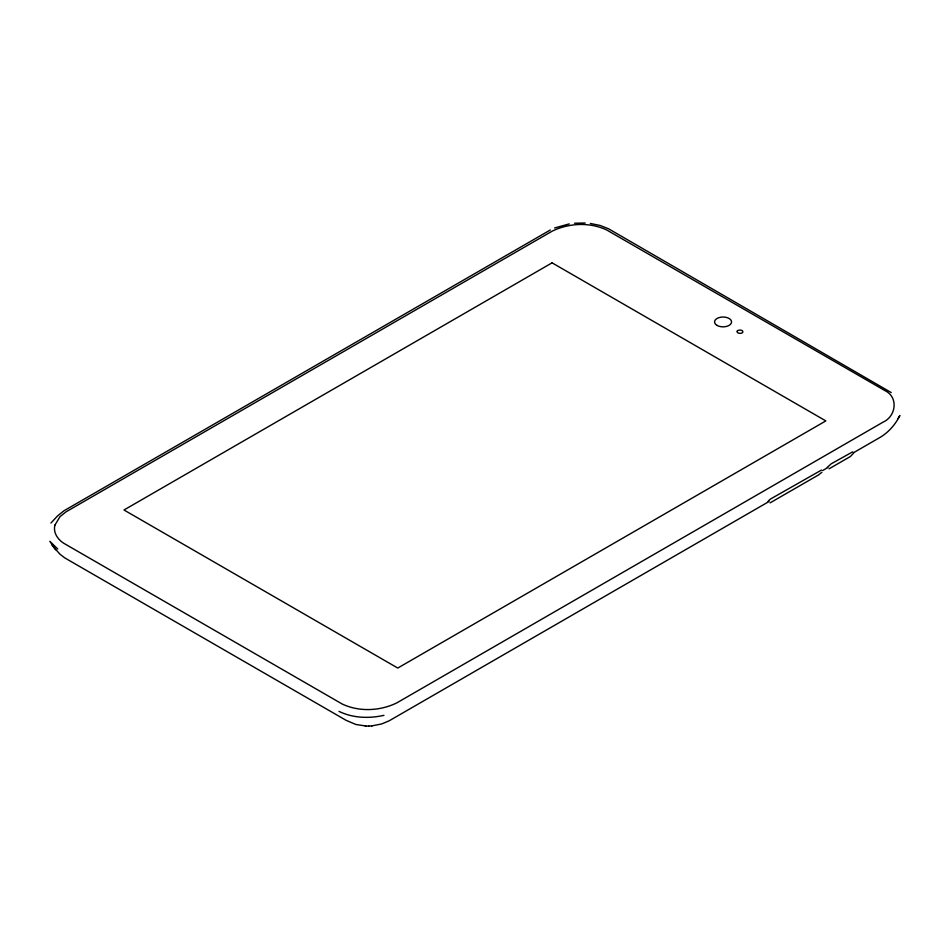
<?xml version="1.0" encoding="UTF-8"?>
<svg xmlns="http://www.w3.org/2000/svg" width="949" height="949" viewBox="0 0 949 949"><rect width="100%" height="100%" fill="white"/><g stroke="black" fill="none" stroke-linecap="round" stroke-linejoin="round"><path stroke-width="1.42" d="M853.661 453.1L850.399 456.505L829.023 468.842M821.478 470.063L770.588 498.972A3.571 0.617 -37.1 0 0 768.536 500.847L768.121 501.428L768.761 501.238M898.074 418.521L899.877 415.52C895.512 424.345 888.833 432.08 880.399 437.204L853.459 452.756M50.926 523.053L57.545 515.924L63.951 510.787L550.301 229.99M821.87 472.246L818.596 474.903L770.078 502.875M768.797 501.641L389.126 720.837L381.735 723.933L371.688 725.914M822.676 470.538L827.801 467.572M554.584 227.985L569.258 223.893M827.279 467.406L831.11 463.871L852.665 451.854M383.965 715.332C369.102 718.678 352.862 718.168 339.007 711.382M574.536 223.229L585.165 223.015M368.639 726.068L372.02 725.878M53.713 547.229L60.167 554.37L64.829 557.929L346.065 720.303L355.768 724.455L365.863 726.021M365.282 726.021L368.77 726.068M590.361 223.466L600.148 225.471L608.641 228.828L891.23 392.566M57.77 549.008L49.834 541.286L55.588 549.756M51.602 544.382L53.583 547.039M54.959 525.022C52.836 532.448 57.853 539.684 64.01 543.409L342.198 704.016C359.244 712.07 380.039 711.074 396.848 702.865L882.997 422.186C895.998 416.469 898.762 397.216 884.99 390.632L606.802 230.026C589.756 221.971 568.961 222.968 552.152 231.176L66.003 511.855L59.953 516.707L54.959 525.022M737.219 331.248L737.231 332.103A2.989 1.732 0 0 0 739.307 333.313L740.801 333.313A2.752 1.59 0 0 0 742.782 332.174L742.759 331.308A2.989 1.732 0 0 0 740.683 330.11L739.188 330.098A2.752 1.59 0 0 0 737.219 331.248M552.069 262.837L123.987 509.993L397.761 668.049L825.832 420.905L552.069 262.837M717.029 325.412A8.517 4.923 0 0 0 731.288 323.206A8.517 4.923 0 0 0 720.849 317.18A8.517 4.923 0 0 0 717.029 325.412"/></g></svg>
